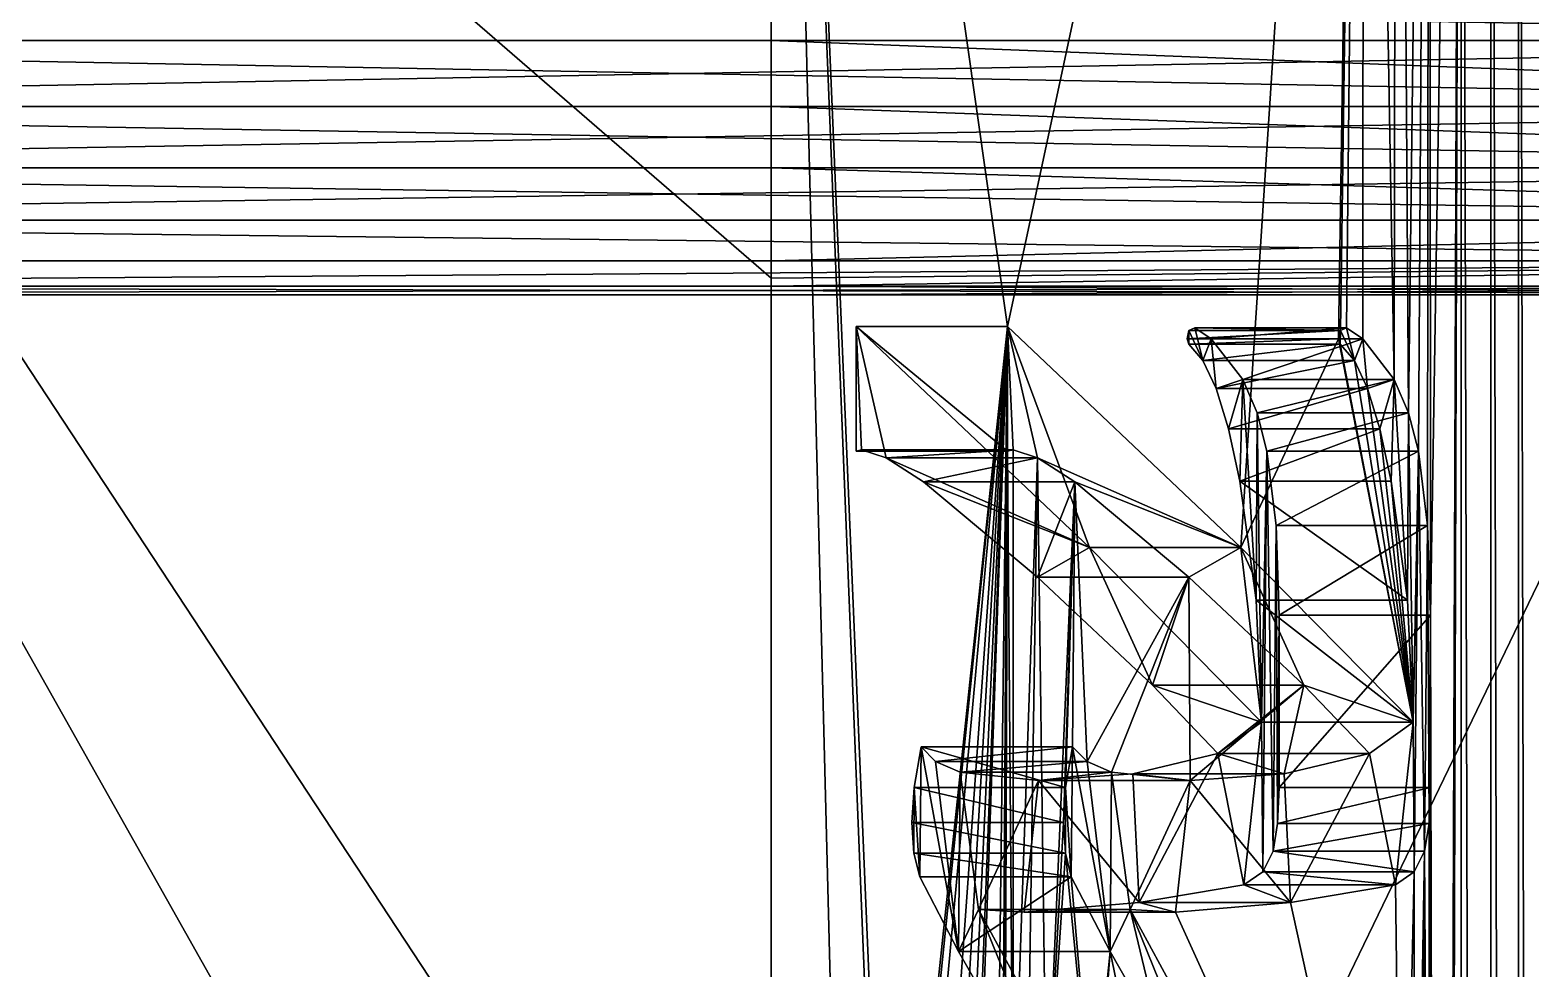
# Model space of a CAD drawing. Extents: x -32 to 32, y 0 to 66.2.
# Drawn here: x -14.38 to -5.51, y 52.65 to 58.19 of the extents above; entities that cross this region are included whole.
import ezdxf

# ---------------------------------------------------------------- set-up
doc = ezdxf.new("R2010")
doc.units = 0
doc.header["$MEASUREMENT"] = 0
doc.layers.add('STL2DXF', color=7, linetype='Continuous')

msp = doc.modelspace()

# ---------------------------------------------------------------- linework, layer by layer
at = {"layer": 'STL2DXF'}
for points in [[(-32, 0, 1), (0, 66.25, 1), (0, 0, 1)], [(0, 66.25, 1), (-32, 0, 1), (-32, 66.25, 1)], [(-21, 0, 20.125), (-10, 6.7224, 20.125), (-21, 66.25, 20.125)], [(-21, 66.25, 20.125), (-10, 6.7224, 20.125), (-10, 9.5276, 20.125)], [(-21, 66.25, 20.125), (-10, 9.5276, 20.125), (-10, 16.7224, 20.125)], [(-21, 66.25, 20.125), (-10, 16.7224, 20.125), (-10, 19.5276, 20.125)], [(-21, 66.25, 20.125), (-10, 19.5276, 20.125), (-10, 26.7224, 20.125)], [(-21, 66.25, 20.125), (-10, 26.7224, 20.125), (-10, 29.5276, 20.125)], [(-21, 66.25, 20.125), (-10, 29.5276, 20.125), (-10, 36.7224, 20.125)], [(-21, 66.25, 20.125), (-10, 36.7224, 20.125), (-10, 39.5276, 20.125)], [(-21, 66.25, 20.125), (-10, 39.5276, 20.125), (-10, 46.7224, 20.125)], [(-21, 66.25, 20.125), (-10, 46.7224, 20.125), (-10, 49.5276, 20.125)], [(-21, 66.25, 20.125), (-10, 49.5276, 20.125), (-10, 56.7224, 20.125)], [(-21, 66.25, 20.125), (-10, 56.7224, 20.125), (-10, 59.5276, 20.125)], [(-10, 0, 37.45), (-8.6315, 12.5972, 40.1869), (-10, 66.25, 37.45)], [(-10, 66.25, 37.45), (-8.6315, 12.5972, 40.1869), (-9.322, 49.4532, 38.8059)], [(-10, 66.25, 37.45), (-8.6029, 56.4372, 40.2441), (-6.5, 66.25, 44.45)], [(-8.6029, 56.4372, 40.2441), (-10, 66.25, 37.45), (-9.3042, 49.8232, 38.8417)], [(-9.3042, 49.8232, 38.8417), (-10, 66.25, 37.45), (-9.322, 49.4532, 38.8059)], [(-10, 66.25, 37.45), (-10, 58.5132, 22.0739), (-10, 58.125, 22.125)], [(-10, 66.25, 37.45), (-10, 58.125, 22.125), (-10, 48.125, 22.125)], [(-10, 66.25, 37.45), (-10, 48.125, 22.125), (-10, 0, 37.45)], [(-6.5, 66.25, 44.45), (-8.6029, 56.4372, 40.2441), (-7.2255, 55.1332, 42.999)], [(-6.5, 66.25, 44.45), (-7.2255, 55.1332, 42.999), (-6.6495, 56.3652, 44.151)], [(-6.5, 66.25, 44.45), (-6.6495, 56.3652, 44.151), (-6.6379, 56.4132, 44.1743)], [(-6.5, 66.25, 44.45), (-6.6379, 56.4132, 44.1743), (-6.603, 56.4292, 44.244)], [(-6.5, 66.25, 44.45), (-6.603, 56.4292, 44.244), (-6.5064, 56.3652, 44.4372)], [(-6.5, 66.25, 44.45), (-6.5064, 56.3652, 44.4372), (-6.3203, 56.1252, 44.8093)], [(-6.5, 66.25, 44.45), (-6.3203, 56.1252, 44.8093), (-6.3042, 66.2243, 44.8416)], [(-6.3042, 66.2243, 44.8416), (-6.3203, 56.1252, 44.8093), (-6.2363, 55.9272, 44.9775)], [(-6.3042, 66.2243, 44.8416), (-6.2363, 55.9272, 44.9775), (-6.1118, 66.1478, 45.2265)], [(-6.1118, 66.1478, 45.2265), (-6.2363, 55.9272, 44.9775), (-6.1772, 55.7012, 45.0955)], [(-6.1118, 66.1478, 45.2265), (-6.1772, 55.7012, 45.0955), (-6.1236, 55.2632, 45.2029)], [(-6.1118, 66.1478, 45.2265), (-6.1236, 55.2632, 45.2029), (-6.1057, 54.7332, 45.2386)], [(-6.1118, 66.1478, 45.2265), (-6.1057, 54.7332, 45.2386), (-5.926, 66.0216, 45.598)], [(-5.926, 66.0216, 45.598), (-6.1057, 54.7332, 45.2386), (-6.051, 30.9763, 45.348)], [(-5.926, 66.0216, 45.598), (-6.051, 30.9763, 45.348), (-6.0306, 30.8452, 45.3889)], [(-5.926, 66.0216, 45.598), (-6.0306, 30.8452, 45.3889), (-5.926, 0.2284, 45.598)], [(-5.926, 66.0216, 45.598), (-5.926, 0.2284, 45.598), (-5.75, 0.4019, 45.95)], [(-5.926, 66.0216, 45.598), (-5.75, 0.4019, 45.95), (-5.75, 65.8481, 45.95)], [(-5.75, 65.8481, 45.95), (-5.75, 0.4019, 45.95), (-5.5869, 0.6199, 46.2763)], [(-5.75, 65.8481, 45.95), (-5.5869, 0.6199, 46.2763), (-5.5869, 65.6301, 46.2763)], [(-5.5869, 65.6301, 46.2763), (-5.5869, 0.6199, 46.2763), (-5.4393, 0.8787, 46.5713)], [(-5.5869, 65.6301, 46.2763), (-5.4393, 0.8787, 46.5713), (-5.4393, 65.3713, 46.5713)], [(-10, 56.826, 19.875), (-10, 59.424, 19.875), (-10, 59.5276, 20.125)], [(-10, 56.826, 19.875), (-10, 59.5276, 20.125), (-10, 56.7224, 20.125)], [(-10, 57.0643, 19.5643), (-10, 59.1857, 19.5643), (-10, 59.424, 19.875)], [(-10, 57.0643, 19.5643), (-10, 59.424, 19.875), (-10, 56.826, 19.875)], [(-10, 57.375, 19.326), (-10, 58.875, 19.326), (-10, 59.1857, 19.5643)], [(-10, 57.375, 19.326), (-10, 59.1857, 19.5643), (-10, 57.0643, 19.5643)], [(-10, 57.7368, 19.1761), (-10, 58.5132, 19.1761), (-10, 58.875, 19.326)], [(-10, 57.7368, 19.1761), (-10, 58.875, 19.326), (-10, 57.375, 19.326)], [(-21, 58.5132, 12.0739), (0, 58.125, 12.125), (-21, 58.125, 12.125)], [(0, 58.125, 12.125), (-21, 58.5132, 12.0739), (0, 58.5132, 12.0739)], [(0, 58.5132, 9.1761), (-21, 58.125, 9.125), (0, 58.125, 9.125)], [(-21, 58.125, 9.125), (0, 58.5132, 9.1761), (-21, 58.5132, 9.1761)], [(-10, 58.5132, 22.0739), (0, 58.125, 22.125), (-10, 58.125, 22.125)], [(0, 58.125, 22.125), (-10, 58.5132, 22.0739), (0, 58.5132, 22.0739)], [(-10, 58.5132, 19.1761), (-10, 57.7368, 19.1761), (-10, 58.125, 19.125)], [(-10, 58.5132, 19.1761), (0, 58.125, 19.125), (-10, 58.125, 19.125)], [(0, 58.125, 19.125), (-10, 58.5132, 19.1761), (0, 58.5132, 19.1761)], [(-21, 58.125, 12.125), (0, 57.7368, 12.0739), (-21, 57.7368, 12.0739)], [(0, 57.7368, 12.0739), (-21, 58.125, 12.125), (0, 58.125, 12.125)], [(0, 58.125, 9.125), (-21, 57.7368, 9.1761), (0, 57.7368, 9.1761)], [(-21, 57.7368, 9.1761), (0, 58.125, 9.125), (-21, 58.125, 9.125)], [(-10, 58.125, 22.125), (0, 57.7368, 22.0739), (-10, 57.7368, 22.0739)], [(0, 57.7368, 22.0739), (-10, 58.125, 22.125), (0, 58.125, 22.125)], [(-10, 58.125, 19.125), (0, 57.7368, 19.1761), (-10, 57.7368, 19.1761)], [(0, 57.7368, 19.1761), (-10, 58.125, 19.125), (0, 58.125, 19.125)], [(-10, 57.7368, 22.0739), (-10, 48.5132, 22.0739), (-10, 58.125, 22.125)], [(-10, 58.125, 22.125), (-10, 48.5132, 22.0739), (-10, 48.125, 22.125)], [(-21, 57.7368, 12.0739), (0, 57.375, 11.924), (-21, 57.375, 11.924)], [(0, 57.375, 11.924), (-21, 57.7368, 12.0739), (0, 57.7368, 12.0739)], [(0, 57.7368, 9.1761), (-21, 57.375, 9.326), (0, 57.375, 9.326)], [(-21, 57.375, 9.326), (0, 57.7368, 9.1761), (-21, 57.7368, 9.1761)], [(-10, 57.7368, 22.0739), (0, 57.375, 21.924), (-10, 57.375, 21.924)], [(0, 57.375, 21.924), (-10, 57.7368, 22.0739), (0, 57.7368, 22.0739)], [(-10, 57.7368, 19.1761), (0, 57.375, 19.326), (-10, 57.375, 19.326)], [(0, 57.375, 19.326), (-10, 57.7368, 19.1761), (0, 57.7368, 19.1761)], [(-10, 57.375, 21.924), (-10, 48.875, 21.924), (-10, 57.7368, 22.0739)], [(-10, 57.7368, 22.0739), (-10, 48.875, 21.924), (-10, 48.5132, 22.0739)], [(-21, 57.375, 11.924), (0, 57.0643, 11.6857), (-21, 57.0643, 11.6857)], [(0, 57.0643, 11.6857), (-21, 57.375, 11.924), (0, 57.375, 11.924)], [(0, 57.375, 9.326), (-21, 57.0643, 9.5643), (0, 57.0643, 9.5643)], [(-21, 57.0643, 9.5643), (0, 57.375, 9.326), (-21, 57.375, 9.326)], [(-10, 57.375, 21.924), (0, 57.0643, 21.6857), (-10, 57.0643, 21.6857)], [(0, 57.0643, 21.6857), (-10, 57.375, 21.924), (0, 57.375, 21.924)], [(-10, 57.375, 19.326), (0, 57.0643, 19.5643), (-10, 57.0643, 19.5643)], [(0, 57.0643, 19.5643), (-10, 57.375, 19.326), (0, 57.375, 19.326)], [(-10, 57.0643, 21.6857), (-10, 49.1857, 21.6857), (-10, 57.375, 21.924)], [(-10, 57.375, 21.924), (-10, 49.1857, 21.6857), (-10, 48.875, 21.924)], [(0, 56.826, 11.375), (-21, 57.0643, 11.6857), (0, 57.0643, 11.6857)], [(-21, 57.0643, 11.6857), (0, 56.826, 11.375), (-21, 56.826, 11.375)], [(-21, 57.0643, 9.5643), (0, 56.826, 9.875), (0, 57.0643, 9.5643)], [(0, 56.826, 9.875), (-21, 57.0643, 9.5643), (-21, 56.826, 9.875)], [(-10, 56.826, 21.375), (0, 57.0643, 21.6857), (0, 56.826, 21.375)], [(0, 57.0643, 21.6857), (-10, 56.826, 21.375), (-10, 57.0643, 21.6857)], [(-10, 56.826, 19.875), (0, 57.0643, 19.5643), (0, 56.826, 19.875)], [(0, 57.0643, 19.5643), (-10, 56.826, 19.875), (-10, 57.0643, 19.5643)], [(-10, 56.826, 21.375), (-10, 49.424, 21.375), (-10, 57.0643, 21.6857)], [(-10, 57.0643, 21.6857), (-10, 49.424, 21.375), (-10, 49.1857, 21.6857)], [(-21, 56.6761, 11.0132), (0, 56.826, 11.375), (0, 56.6761, 11.0132)], [(0, 56.826, 11.375), (-21, 56.6761, 11.0132), (-21, 56.826, 11.375)], [(0, 56.826, 9.875), (-21, 56.6761, 10.2368), (0, 56.6761, 10.2368)], [(-21, 56.6761, 10.2368), (0, 56.826, 9.875), (-21, 56.826, 9.875)], [(-10, 56.6761, 21.0132), (0, 56.826, 21.375), (0, 56.6761, 21.0132)], [(0, 56.826, 21.375), (-10, 56.6761, 21.0132), (-10, 56.826, 21.375)], [(-10, 56.6761, 20.2368), (0, 56.826, 19.875), (0, 56.6761, 20.2368)], [(0, 56.826, 19.875), (-10, 56.6761, 20.2368), (-10, 56.7224, 20.125)], [(0, 56.826, 19.875), (-10, 56.7224, 20.125), (-10, 56.826, 19.875)], [(-10, 56.6761, 21.0132), (-10, 49.5739, 21.0132), (-10, 56.826, 21.375)], [(-10, 56.826, 21.375), (-10, 49.5739, 21.0132), (-10, 49.424, 21.375)], [(-10, 49.5739, 20.2368), (-10, 56.7224, 20.125), (-10, 49.5276, 20.125)], [(-10, 56.7224, 20.125), (-10, 49.5739, 20.2368), (-10, 56.6761, 20.2368)], [(-21, 56.625, 10.625), (0, 56.6761, 11.0132), (0, 56.625, 10.625)], [(0, 56.6761, 11.0132), (-21, 56.625, 10.625), (-21, 56.6761, 11.0132)], [(-21, 56.6761, 10.2368), (0, 56.625, 10.625), (0, 56.6761, 10.2368)], [(0, 56.625, 10.625), (-21, 56.6761, 10.2368), (-21, 56.625, 10.625)], [(-10, 56.625, 20.625), (0, 56.6761, 21.0132), (0, 56.625, 20.625)], [(0, 56.6761, 21.0132), (-10, 56.625, 20.625), (-10, 56.6761, 21.0132)], [(-10, 56.6761, 20.2368), (0, 56.625, 20.625), (0, 56.6761, 20.2368)], [(0, 56.625, 20.625), (-10, 56.6761, 20.2368), (-10, 56.625, 20.625)], [(-10, 56.6761, 20.2368), (-10, 49.5739, 20.2368), (-10, 56.625, 20.625)], [(-10, 56.625, 20.625), (-10, 49.625, 20.625), (-10, 56.6761, 21.0132)], [(-10, 56.6761, 21.0132), (-10, 49.625, 20.625), (-10, 49.5739, 21.0132)], [(-10, 56.625, 20.625), (-10, 49.5739, 20.2368), (-10, 49.625, 20.625)], [(-9.4974, 56.4372, 40.6914), (-8.6029, 55.7012, 40.2441), (-9.4974, 55.7012, 40.6914)], [(-8.6029, 55.7012, 40.2441), (-9.4974, 56.4372, 40.6914), (-8.6029, 56.4372, 40.2441)], [(-9.4652, 55.7092, 40.7558), (-9.4974, 56.4372, 40.6914), (-9.4974, 55.7012, 40.6914)], [(-9.4974, 56.4372, 40.6914), (-9.4652, 55.7092, 40.7558), (-9.3211, 55.6622, 41.0438)], [(-9.4974, 56.4372, 40.6914), (-9.3211, 55.6622, 41.0438), (-8.1199, 55.1332, 43.4462)], [(-8.1199, 55.1332, 43.4462), (-8.6029, 56.4372, 40.2441), (-9.4974, 56.4372, 40.6914)], [(-8.6029, 56.4372, 40.2441), (-9.3042, 49.8232, 38.8417), (-9.2505, 50.1332, 38.949)], [(-8.6029, 56.4372, 40.2441), (-9.2505, 50.1332, 38.949), (-9.1619, 50.3492, 39.1261)], [(-8.6029, 56.4372, 40.2441), (-9.1619, 50.3492, 39.1261), (-9.0323, 50.4212, 39.3855)], [(-8.6029, 56.4372, 40.2441), (-9.0323, 50.4212, 39.3855), (-8.9571, 50.3932, 39.5358)], [(-8.6029, 56.4372, 40.2441), (-8.9571, 50.3932, 39.5358), (-8.8891, 50.3092, 39.6717)], [(-8.6029, 56.4372, 40.2441), (-8.8891, 50.3092, 39.6717), (-8.8435, 50.1952, 39.7629)], [(-8.6029, 56.4372, 40.2441), (-8.8435, 50.1952, 39.7629), (-8.8283, 50.0612, 39.7934)], [(-8.6029, 56.4372, 40.2441), (-8.8283, 50.0612, 39.7934), (-8.7031, 48.3652, 40.0438)], [(-8.6029, 56.4372, 40.2441), (-8.7031, 48.3652, 40.0438), (-8.6351, 51.1252, 40.1798)], [(-8.6029, 56.4372, 40.2441), (-8.6351, 51.1252, 40.1798), (-8.6188, 51.3597, 40.2124)], [(-8.6029, 56.4372, 40.2441), (-8.6188, 51.3597, 40.2124), (-8.6029, 55.7012, 40.2441)], [(-8.5707, 55.7092, 40.3085), (-8.6029, 56.4372, 40.2441), (-8.6029, 55.7012, 40.2441)], [(-8.6029, 56.4372, 40.2441), (-8.5707, 55.7092, 40.3085), (-8.4267, 55.6622, 40.5966)], [(-8.6029, 56.4372, 40.2441), (-8.4267, 55.6622, 40.5966), (-7.2255, 55.1332, 42.999)], [(-8.6029, 56.4372, 40.2441), (-8.1199, 55.1332, 43.4462), (-7.2255, 55.1332, 42.999)], [(-7.5439, 56.3652, 44.5982), (-6.6379, 56.4132, 44.1743), (-6.6495, 56.3652, 44.151)], [(-6.6379, 56.4132, 44.1743), (-7.5439, 56.3652, 44.5982), (-7.5323, 56.4132, 44.6215)], [(-7.5332, 56.3332, 44.6197), (-7.5323, 56.4132, 44.6215), (-7.5439, 56.3652, 44.5982)], [(-6.6495, 56.3652, 44.151), (-7.5332, 56.3332, 44.6197), (-7.5439, 56.3652, 44.5982)], [(-7.5323, 56.4132, 44.6215), (-7.5332, 56.3332, 44.6197), (-7.45, 56.2377, 44.7861)], [(-7.5332, 56.3332, 44.6197), (-6.6495, 56.3652, 44.151), (-6.6388, 56.3332, 44.1725)], [(-7.4974, 56.4292, 44.6912), (-6.6379, 56.4132, 44.1743), (-7.5323, 56.4132, 44.6215)], [(-7.5323, 56.4132, 44.6215), (-7.45, 56.2377, 44.7861), (-7.4974, 56.4292, 44.6912)], [(-6.6379, 56.4132, 44.1743), (-7.4974, 56.4292, 44.6912), (-6.603, 56.4292, 44.244)], [(-7.4974, 56.4292, 44.6912), (-7.45, 56.2377, 44.7861), (-7.4008, 56.3652, 44.8844)], [(-7.4008, 56.3652, 44.8844), (-6.603, 56.4292, 44.244), (-7.4974, 56.4292, 44.6912)], [(-7.4008, 56.3652, 44.8844), (-7.45, 56.2377, 44.7861), (-7.3722, 56.0712, 44.9417)], [(-6.603, 56.4292, 44.244), (-7.4008, 56.3652, 44.8844), (-6.5064, 56.3652, 44.4372)], [(-7.4008, 56.3652, 44.8844), (-7.3722, 56.0712, 44.9417), (-7.2148, 56.1252, 45.2565)], [(-7.2148, 56.1252, 45.2565), (-6.5064, 56.3652, 44.4372), (-7.4008, 56.3652, 44.8844)], [(-6.2094, 54.1012, 45.0311), (-6.6495, 56.3652, 44.151), (-7.2255, 55.1332, 42.999)], [(-6.5064, 56.3652, 44.4372), (-7.2148, 56.1252, 45.2565), (-6.3203, 56.1252, 44.8093)], [(-6.6388, 56.3332, 44.1725), (-6.6379, 56.4132, 44.1743), (-6.6495, 56.3652, 44.151)], [(-6.6495, 56.3652, 44.151), (-6.2094, 54.1012, 45.0311), (-6.6388, 56.3332, 44.1725)], [(-6.6379, 56.4132, 44.1743), (-6.6388, 56.3332, 44.1725), (-6.5556, 56.2377, 44.3388)], [(-6.6379, 56.4132, 44.1743), (-6.5556, 56.2377, 44.3388), (-6.603, 56.4292, 44.244)], [(-6.603, 56.4292, 44.244), (-6.5556, 56.2377, 44.3388), (-6.5064, 56.3652, 44.4372)], [(-6.5064, 56.3652, 44.4372), (-6.5556, 56.2377, 44.3388), (-6.4778, 56.0712, 44.4945)], [(-6.5064, 56.3652, 44.4372), (-6.4778, 56.0712, 44.4945), (-6.3203, 56.1252, 44.8093)], [(-6.6388, 56.3332, 44.1725), (-7.45, 56.2377, 44.7861), (-7.5332, 56.3332, 44.6197)], [(-7.45, 56.2377, 44.7861), (-6.6388, 56.3332, 44.1725), (-6.5556, 56.2377, 44.3388)], [(-6.6388, 56.3332, 44.1725), (-6.2094, 54.1012, 45.0311), (-6.5556, 56.2377, 44.3388)], [(-6.5556, 56.2377, 44.3388), (-7.3722, 56.0712, 44.9417), (-7.45, 56.2377, 44.7861)], [(-7.3722, 56.0712, 44.9417), (-6.5556, 56.2377, 44.3388), (-6.4778, 56.0712, 44.4945)], [(-6.5556, 56.2377, 44.3388), (-6.2094, 54.1012, 45.0311), (-6.4778, 56.0712, 44.4945)], [(-7.2148, 56.1252, 45.2565), (-7.3722, 56.0712, 44.9417), (-7.2997, 55.8337, 45.0866)], [(-7.2148, 56.1252, 45.2565), (-7.2997, 55.8337, 45.0866), (-7.2327, 55.5252, 45.2207)], [(-7.2148, 56.1252, 45.2565), (-7.2327, 55.5252, 45.2207), (-7.1361, 54.8212, 45.4139)], [(-7.2148, 56.1252, 45.2565), (-7.1361, 54.8212, 45.4139), (-7.1307, 55.9272, 45.4247)], [(-7.1307, 55.9272, 45.4247), (-6.3203, 56.1252, 44.8093), (-7.2148, 56.1252, 45.2565)], [(-6.3203, 56.1252, 44.8093), (-7.1307, 55.9272, 45.4247), (-6.2363, 55.9272, 44.9775)], [(-6.3203, 56.1252, 44.8093), (-6.4778, 56.0712, 44.4945), (-6.4053, 55.8337, 44.6394)], [(-6.3203, 56.1252, 44.8093), (-6.4053, 55.8337, 44.6394), (-6.3382, 55.5252, 44.7735)], [(-6.3203, 56.1252, 44.8093), (-6.3382, 55.5252, 44.7735), (-6.2416, 54.8212, 44.9667)], [(-6.3203, 56.1252, 44.8093), (-6.2416, 54.8212, 44.9667), (-6.2363, 55.9272, 44.9775)], [(-6.4778, 56.0712, 44.4945), (-7.2997, 55.8337, 45.0866), (-7.3722, 56.0712, 44.9417)], [(-7.2997, 55.8337, 45.0866), (-6.4778, 56.0712, 44.4945), (-6.4053, 55.8337, 44.6394)], [(-6.4778, 56.0712, 44.4945), (-6.2094, 54.1012, 45.0311), (-6.4053, 55.8337, 44.6394)], [(-7.1307, 55.9272, 45.4247), (-7.1361, 54.8212, 45.4139), (-7.1039, 54.1012, 45.4783)], [(-7.0717, 55.7012, 45.5427), (-6.2363, 55.9272, 44.9775), (-7.1307, 55.9272, 45.4247)], [(-7.1307, 55.9272, 45.4247), (-7.1039, 54.1012, 45.4783), (-7.0717, 55.7012, 45.5427)], [(-6.2363, 55.9272, 44.9775), (-7.0717, 55.7012, 45.5427), (-6.1772, 55.7012, 45.0955)], [(-6.2363, 55.9272, 44.9775), (-6.2416, 54.8212, 44.9667), (-6.2094, 54.1012, 45.0311)], [(-6.2363, 55.9272, 44.9775), (-6.2094, 54.1012, 45.0311), (-6.1772, 55.7012, 45.0955)], [(-6.4053, 55.8337, 44.6394), (-7.2327, 55.5252, 45.2207), (-7.2997, 55.8337, 45.0866)], [(-7.2327, 55.5252, 45.2207), (-6.4053, 55.8337, 44.6394), (-6.3382, 55.5252, 44.7735)], [(-6.4053, 55.8337, 44.6394), (-6.2094, 54.1012, 45.0311), (-6.3382, 55.5252, 44.7735)], [(-8.6029, 55.7012, 40.2441), (-9.4652, 55.7092, 40.7558), (-9.4974, 55.7012, 40.6914)], [(-8.5707, 55.7092, 40.3085), (-9.3211, 55.6622, 41.0438), (-9.4652, 55.7092, 40.7558)], [(-9.4652, 55.7092, 40.7558), (-8.6029, 55.7012, 40.2441), (-8.5707, 55.7092, 40.3085)], [(-9.3211, 55.6622, 41.0438), (-8.5707, 55.7092, 40.3085), (-8.4267, 55.6622, 40.5966)], [(-8.1199, 55.1332, 43.4462), (-9.3211, 55.6622, 41.0438), (-9.1002, 55.5212, 41.4856)], [(-8.4267, 55.6622, 40.5966), (-9.1002, 55.5212, 41.4856), (-9.3211, 55.6622, 41.0438)], [(-9.1002, 55.5212, 41.4856), (-8.4267, 55.6622, 40.5966), (-8.2058, 55.5212, 41.0384)], [(-8.5698, 51.5272, 40.3103), (-8.6029, 55.7012, 40.2441), (-8.6188, 51.3597, 40.2124)], [(-8.6029, 55.7012, 40.2441), (-8.5698, 51.5272, 40.3103), (-8.5707, 55.7092, 40.3085)], [(-8.5707, 55.7092, 40.3085), (-8.5698, 51.5272, 40.3103), (-8.4267, 55.6622, 40.5966)], [(-8.4267, 55.6622, 40.5966), (-8.5698, 51.5272, 40.3103), (-8.4882, 51.6277, 40.4736)], [(-8.4267, 55.6622, 40.5966), (-8.4882, 51.6277, 40.4736), (-8.374, 51.6612, 40.7021)], [(-8.4267, 55.6622, 40.5966), (-8.374, 51.6612, 40.7021), (-8.2058, 55.5212, 41.0384)], [(-7.2255, 55.1332, 42.999), (-8.4267, 55.6622, 40.5966), (-8.2058, 55.5212, 41.0384)], [(-7.0717, 55.7012, 45.5427), (-7.1039, 54.1012, 45.4783), (-7.0967, 53.2192, 45.4926)], [(-7.0717, 55.7012, 45.5427), (-7.0967, 53.2192, 45.4926), (-7.0359, 53.3412, 45.6143)], [(-7.018, 55.2632, 45.6501), (-6.1772, 55.7012, 45.0955), (-7.0717, 55.7012, 45.5427)], [(-7.0717, 55.7012, 45.5427), (-7.0359, 53.3412, 45.6143), (-7.018, 55.2632, 45.6501)], [(-6.1772, 55.7012, 45.0955), (-7.018, 55.2632, 45.6501), (-6.1236, 55.2632, 45.2029)], [(-6.1772, 55.7012, 45.0955), (-6.2094, 54.1012, 45.0311), (-6.2023, 53.2192, 45.0454)], [(-6.1772, 55.7012, 45.0955), (-6.2023, 53.2192, 45.0454), (-6.1415, 53.3412, 45.1671)], [(-6.1772, 55.7012, 45.0955), (-6.1415, 53.3412, 45.1671), (-6.1236, 55.2632, 45.2029)], [(-8.1199, 55.1332, 43.4462), (-9.1002, 55.5212, 41.4856), (-8.4276, 54.9572, 42.8308)], [(-8.2058, 55.5212, 41.0384), (-8.4276, 54.9572, 42.8308), (-9.1002, 55.5212, 41.4856)], [(-8.4276, 54.9572, 42.8308), (-8.2058, 55.5212, 41.0384), (-7.5332, 54.9572, 42.3836)], [(-8.2058, 55.5212, 41.0384), (-8.374, 51.6612, 40.7021), (-8.2738, 53.5092, 40.9024)], [(-8.2058, 55.5212, 41.0384), (-8.2738, 53.5092, 40.9024), (-8.2604, 53.7172, 40.9293)], [(-8.2058, 55.5212, 41.0384), (-8.2604, 53.7172, 40.9293), (-8.2201, 53.9572, 41.0098)], [(-8.2058, 55.5212, 41.0384), (-8.2201, 53.9572, 41.0098), (-8.1338, 53.8697, 41.1824)], [(-8.2058, 55.5212, 41.0384), (-8.1338, 53.8697, 41.1824), (-7.5332, 54.9572, 42.3836)], [(-7.2255, 55.1332, 42.999), (-8.2058, 55.5212, 41.0384), (-7.5332, 54.9572, 42.3836)], [(-7.2327, 55.5252, 45.2207), (-6.2416, 54.8212, 44.9667), (-7.1361, 54.8212, 45.4139)], [(-6.2416, 54.8212, 44.9667), (-7.2327, 55.5252, 45.2207), (-6.3382, 55.5252, 44.7735)], [(-6.3382, 55.5252, 44.7735), (-6.2094, 54.1012, 45.0311), (-6.2416, 54.8212, 44.9667)], [(-7.018, 55.2632, 45.6501), (-7.0359, 53.3412, 45.6143), (-7.0091, 53.5032, 45.668)], [(-7.0001, 54.7332, 45.6858), (-6.1236, 55.2632, 45.2029), (-7.018, 55.2632, 45.6501)], [(-7.018, 55.2632, 45.6501), (-7.0091, 53.5032, 45.668), (-7.0001, 54.7332, 45.6858)], [(-6.1236, 55.2632, 45.2029), (-7.0001, 54.7332, 45.6858), (-6.1057, 54.7332, 45.2386)], [(-6.1236, 55.2632, 45.2029), (-6.1415, 53.3412, 45.1671), (-6.1146, 53.5032, 45.2207)], [(-6.1236, 55.2632, 45.2029), (-6.1146, 53.5032, 45.2207), (-6.1057, 54.7332, 45.2386)], [(-8.1199, 55.1332, 43.4462), (-8.4276, 54.9572, 42.8308), (-7.7479, 54.3212, 44.1904)], [(-8.1199, 55.1332, 43.4462), (-7.7479, 54.3212, 44.1904), (-7.1039, 54.1012, 45.4783)], [(-7.1039, 54.1012, 45.4783), (-7.2255, 55.1332, 42.999), (-8.1199, 55.1332, 43.4462)], [(-7.2255, 55.1332, 42.999), (-7.5332, 54.9572, 42.3836), (-6.8534, 54.3212, 43.7431)], [(-7.2255, 55.1332, 42.999), (-6.8534, 54.3212, 43.7431), (-6.2094, 54.1012, 45.0311)], [(-7.2255, 55.1332, 42.999), (-7.1039, 54.1012, 45.4783), (-6.2094, 54.1012, 45.0311)], [(-7.5332, 54.9572, 42.3836), (-7.7479, 54.3212, 44.1904), (-8.4276, 54.9572, 42.8308)], [(-7.5332, 54.9572, 42.3836), (-8.1338, 53.8697, 41.1824), (-7.9893, 53.8072, 41.4713)], [(-7.5332, 54.9572, 42.3836), (-7.9893, 53.8072, 41.4713), (-7.526, 53.7572, 42.3979)], [(-7.7479, 54.3212, 44.1904), (-7.5332, 54.9572, 42.3836), (-6.8534, 54.3212, 43.7431)], [(-7.5332, 54.9572, 42.3836), (-7.526, 53.7572, 42.3979), (-6.8534, 54.3212, 43.7431)], [(-7.1361, 54.8212, 45.4139), (-6.2094, 54.1012, 45.0311), (-7.1039, 54.1012, 45.4783)], [(-6.2094, 54.1012, 45.0311), (-7.1361, 54.8212, 45.4139), (-6.2416, 54.8212, 44.9667)], [(-7.0001, 54.7332, 45.6858), (-7.0091, 53.5032, 45.668), (-7.0001, 53.7172, 45.6858)], [(-6.1057, 54.7332, 45.2386), (-7.0001, 53.7172, 45.6858), (-6.1057, 53.7172, 45.2386)], [(-7.0001, 53.7172, 45.6858), (-6.1057, 54.7332, 45.2386), (-7.0001, 54.7332, 45.6858)], [(-6.1057, 54.7332, 45.2386), (-6.1146, 53.5032, 45.2207), (-6.1057, 53.7172, 45.2386)], [(-6.1057, 53.7172, 45.2386), (-6.051, 30.9763, 45.348), (-6.1057, 54.7332, 45.2386)], [(-7.1039, 54.1012, 45.4783), (-7.7479, 54.3212, 44.1904), (-7.3615, 53.9172, 44.9631)], [(-6.8534, 54.3212, 43.7431), (-7.3615, 53.9172, 44.9631), (-7.7479, 54.3212, 44.1904)], [(-6.8534, 54.3212, 43.7431), (-7.526, 53.7572, 42.3979), (-6.9697, 53.7972, 43.5106)], [(-7.3615, 53.9172, 44.9631), (-6.8534, 54.3212, 43.7431), (-6.467, 53.9172, 44.5159)], [(-6.8534, 54.3212, 43.7431), (-6.9697, 53.7972, 43.5106), (-6.467, 53.9172, 44.5159)], [(-6.2094, 54.1012, 45.0311), (-6.8534, 54.3212, 43.7431), (-6.467, 53.9172, 44.5159)], [(-7.1039, 54.1012, 45.4783), (-7.3615, 53.9172, 44.9631), (-7.2076, 53.1412, 45.2708)], [(-7.1039, 54.1012, 45.4783), (-7.2076, 53.1412, 45.2708), (-7.0967, 53.2192, 45.4926)], [(-6.2094, 54.1012, 45.0311), (-6.467, 53.9172, 44.5159), (-6.3132, 53.1412, 44.8236)], [(-6.2094, 54.1012, 45.0311), (-6.3132, 53.1412, 44.8236), (-6.2023, 53.2192, 45.0454)], [(-9.1548, 53.7172, 41.3765), (-9.1217, 53.1892, 41.4427), (-9.1145, 53.9572, 41.457)], [(-9.1145, 53.9572, 41.457), (-8.2604, 53.7172, 40.9293), (-9.1548, 53.7172, 41.3765)], [(-9.1145, 53.9572, 41.457), (-9.1217, 53.1892, 41.4427), (-8.8927, 52.7492, 41.9006)], [(-9.1145, 53.9572, 41.457), (-8.8927, 52.7492, 41.9006), (-9.0282, 53.8697, 41.6296)], [(-8.2604, 53.7172, 40.9293), (-9.1145, 53.9572, 41.457), (-8.2201, 53.9572, 41.0098)], [(-9.0282, 53.8697, 41.6296), (-8.2201, 53.9572, 41.0098), (-9.1145, 53.9572, 41.457)], [(-8.2201, 53.9572, 41.0098), (-9.0282, 53.8697, 41.6296), (-8.1338, 53.8697, 41.1824)], [(-8.2604, 53.7172, 40.9293), (-8.2273, 53.1892, 40.9955), (-8.2201, 53.9572, 41.0098)], [(-8.2201, 53.9572, 41.0098), (-8.2273, 53.1892, 40.9955), (-7.9983, 52.7492, 41.4534)], [(-8.2201, 53.9572, 41.0098), (-7.9983, 52.7492, 41.4534), (-8.1338, 53.8697, 41.1824)], [(-7.8641, 53.7972, 43.9578), (-7.8266, 53.0372, 44.0329), (-7.3615, 53.9172, 44.9631)], [(-7.3615, 53.9172, 44.9631), (-6.9697, 53.7972, 43.5106), (-7.8641, 53.7972, 43.9578)], [(-7.3615, 53.9172, 44.9631), (-7.8266, 53.0372, 44.0329), (-7.2076, 53.1412, 45.2708)], [(-6.9697, 53.7972, 43.5106), (-7.3615, 53.9172, 44.9631), (-6.467, 53.9172, 44.5159)], [(-6.9697, 53.7972, 43.5106), (-6.9321, 53.0372, 43.5857), (-6.467, 53.9172, 44.5159)], [(-6.467, 53.9172, 44.5159), (-6.9321, 53.0372, 43.5857), (-6.3132, 53.1412, 44.8236)], [(-9.0282, 53.8697, 41.6296), (-8.8927, 52.7492, 41.9006), (-8.8838, 53.8072, 41.9185)], [(-8.8838, 53.8072, 41.9185), (-8.1338, 53.8697, 41.1824), (-9.0282, 53.8697, 41.6296)], [(-8.8838, 53.8072, 41.9185), (-8.8927, 52.7492, 41.9006), (-8.7747, 52.9972, 42.1368)], [(-8.1338, 53.8697, 41.1824), (-8.8838, 53.8072, 41.9185), (-7.9893, 53.8072, 41.4713)], [(-8.7747, 52.9972, 42.1368), (-8.4205, 53.7572, 42.8451), (-8.8838, 53.8072, 41.9185)], [(-8.4205, 53.7572, 42.8451), (-7.9893, 53.8072, 41.4713), (-8.8838, 53.8072, 41.9185)], [(-7.9893, 53.8072, 41.4713), (-8.4205, 53.7572, 42.8451), (-7.526, 53.7572, 42.3979)], [(-8.4205, 53.7572, 42.8451), (-7.8266, 53.0372, 44.0329), (-7.8641, 53.7972, 43.9578)], [(-7.8641, 53.7972, 43.9578), (-7.526, 53.7572, 42.3979), (-8.4205, 53.7572, 42.8451)], [(-8.1338, 53.8697, 41.1824), (-7.9983, 52.7492, 41.4534), (-7.9893, 53.8072, 41.4713)], [(-7.9893, 53.8072, 41.4713), (-7.9983, 52.7492, 41.4534), (-7.8802, 52.9972, 41.6895)], [(-7.8802, 52.9972, 41.6895), (-7.526, 53.7572, 42.3979), (-7.9893, 53.8072, 41.4713)], [(-7.526, 53.7572, 42.3979), (-7.8641, 53.7972, 43.9578), (-6.9697, 53.7972, 43.5106)], [(-7.526, 53.7572, 42.3979), (-6.9321, 53.0372, 43.5857), (-6.9697, 53.7972, 43.5106)], [(-9.1566, 53.3292, 41.3729), (-9.1548, 53.7172, 41.3765), (-9.1682, 53.5092, 41.3497)], [(-9.1548, 53.7172, 41.3765), (-8.2738, 53.5092, 40.9024), (-9.1682, 53.5092, 41.3497)], [(-9.1548, 53.7172, 41.3765), (-9.1566, 53.3292, 41.3729), (-9.1217, 53.1892, 41.4427)], [(-8.2738, 53.5092, 40.9024), (-9.1548, 53.7172, 41.3765), (-8.2604, 53.7172, 40.9293)], [(-8.4205, 53.7572, 42.8451), (-8.7747, 52.9972, 42.1368), (-8.5063, 52.9812, 42.6734)], [(-8.4205, 53.7572, 42.8451), (-8.5063, 52.9812, 42.6734), (-7.8266, 53.0372, 44.0329)], [(-8.2621, 53.3292, 40.9257), (-8.2604, 53.7172, 40.9293), (-8.2738, 53.5092, 40.9024)], [(-8.2604, 53.7172, 40.9293), (-8.2621, 53.3292, 40.9257), (-8.2273, 53.1892, 40.9955)], [(-7.526, 53.7572, 42.3979), (-7.8802, 52.9972, 41.6895), (-7.6119, 52.9812, 42.2262)], [(-7.526, 53.7572, 42.3979), (-7.6119, 52.9812, 42.2262), (-6.9321, 53.0372, 43.5857)], [(-6.1057, 53.7172, 45.2386), (-7.0091, 53.5032, 45.668), (-6.1146, 53.5032, 45.2207)], [(-7.0091, 53.5032, 45.668), (-6.1057, 53.7172, 45.2386), (-7.0001, 53.7172, 45.6858)], [(-6.1146, 53.5032, 45.2207), (-6.1057, 49.0132, 45.2386), (-6.1057, 53.7172, 45.2386)], [(-6.1057, 48.5172, 45.2386), (-6.051, 30.9763, 45.348), (-6.1057, 53.7172, 45.2386)], [(-6.1057, 53.7172, 45.2386), (-6.1057, 49.0132, 45.2386), (-6.1057, 48.5172, 45.2386)], [(-9.1682, 53.5092, 41.3497), (-8.2621, 53.3292, 40.9257), (-9.1566, 53.3292, 41.3729)], [(-8.2621, 53.3292, 40.9257), (-9.1682, 53.5092, 41.3497), (-8.2738, 53.5092, 40.9024)], [(-8.374, 51.6612, 40.7021), (-8.2621, 53.3292, 40.9257), (-8.2738, 53.5092, 40.9024)], [(-6.1146, 53.5032, 45.2207), (-7.0359, 53.3412, 45.6143), (-6.1415, 53.3412, 45.1671)], [(-7.0359, 53.3412, 45.6143), (-6.1146, 53.5032, 45.2207), (-7.0091, 53.5032, 45.668)], [(-6.1415, 53.3412, 45.1671), (-6.1162, 49.3412, 45.2176), (-6.1146, 53.5032, 45.2207)], [(-6.1146, 53.5032, 45.2207), (-6.1162, 49.3412, 45.2176), (-6.1057, 49.0132, 45.2386)], [(-9.1566, 53.3292, 41.3729), (-8.2273, 53.1892, 40.9955), (-9.1217, 53.1892, 41.4427)], [(-8.2273, 53.1892, 40.9955), (-9.1566, 53.3292, 41.3729), (-8.2621, 53.3292, 40.9257)], [(-8.2621, 53.3292, 40.9257), (-8.374, 51.6612, 40.7021), (-8.0889, 51.5592, 41.2723)], [(-8.2621, 53.3292, 40.9257), (-8.0889, 51.5592, 41.2723), (-8.2273, 53.1892, 40.9955)], [(-6.2023, 53.2192, 45.0454), (-7.0359, 53.3412, 45.6143), (-7.0967, 53.2192, 45.4926)], [(-7.0359, 53.3412, 45.6143), (-6.2023, 53.2192, 45.0454), (-6.1415, 53.3412, 45.1671)], [(-6.2023, 53.2192, 45.0454), (-6.2003, 49.8532, 45.0495), (-6.1415, 53.3412, 45.1671)], [(-6.1415, 53.3412, 45.1671), (-6.2003, 49.8532, 45.0495), (-6.1477, 49.6212, 45.1546)], [(-6.1415, 53.3412, 45.1671), (-6.1477, 49.6212, 45.1546), (-6.1162, 49.3412, 45.2176)], [(-8.2273, 53.1892, 40.9955), (-8.8927, 52.7492, 41.9006), (-9.1217, 53.1892, 41.4427)], [(-8.8927, 52.7492, 41.9006), (-8.2273, 53.1892, 40.9955), (-7.9983, 52.7492, 41.4534)], [(-8.2273, 53.1892, 40.9955), (-8.0889, 51.5592, 41.2723), (-7.9983, 52.7492, 41.4534)], [(-6.3132, 53.1412, 44.8236), (-7.0967, 53.2192, 45.4926), (-7.2076, 53.1412, 45.2708)], [(-7.0967, 53.2192, 45.4926), (-6.3132, 53.1412, 44.8236), (-6.2023, 53.2192, 45.0454)], [(-6.3132, 53.1412, 44.8236), (-6.2738, 50.0372, 44.9023), (-6.2023, 53.2192, 45.0454)], [(-6.2023, 53.2192, 45.0454), (-6.2738, 50.0372, 44.9023), (-6.2003, 49.8532, 45.0495)], [(-6.9321, 53.0372, 43.5857), (-7.2076, 53.1412, 45.2708), (-7.8266, 53.0372, 44.0329)], [(-7.2076, 53.1412, 45.2708), (-6.9321, 53.0372, 43.5857), (-6.3132, 53.1412, 44.8236)], [(-6.9321, 53.0372, 43.5857), (-6.2738, 50.0372, 44.9023), (-6.3132, 53.1412, 44.8236)], [(-8.7747, 52.9972, 42.1368), (-8.8927, 52.7492, 41.9006), (-8.1342, 51.4172, 43.4176)], [(-8.7747, 52.9972, 42.1368), (-8.1342, 51.4172, 43.4176), (-7.1683, 50.0372, 45.3495)], [(-7.1683, 50.0372, 45.3495), (-7.8802, 52.9972, 41.6895), (-8.7747, 52.9972, 42.1368)], [(-7.8802, 52.9972, 41.6895), (-8.5063, 52.9812, 42.6734), (-8.7747, 52.9972, 42.1368)], [(-7.6119, 52.9812, 42.2262), (-7.8266, 53.0372, 44.0329), (-8.5063, 52.9812, 42.6734)], [(-8.5063, 52.9812, 42.6734), (-7.8802, 52.9972, 41.6895), (-7.6119, 52.9812, 42.2262)], [(-7.8802, 52.9972, 41.6895), (-7.9983, 52.7492, 41.4534), (-7.2398, 51.4172, 42.9704)], [(-6.2738, 50.0372, 44.9023), (-7.6119, 52.9812, 42.2262), (-7.8802, 52.9972, 41.6895)], [(-7.8802, 52.9972, 41.6895), (-7.2398, 51.4172, 42.9704), (-6.2738, 50.0372, 44.9023)], [(-7.8802, 52.9972, 41.6895), (-7.1683, 50.0372, 45.3495), (-6.2738, 50.0372, 44.9023)], [(-7.8266, 53.0372, 44.0329), (-7.6119, 52.9812, 42.2262), (-6.9321, 53.0372, 43.5857)], [(-7.6119, 52.9812, 42.2262), (-6.2738, 50.0372, 44.9023), (-6.9321, 53.0372, 43.5857)], [(-7.9983, 52.7492, 41.4534), (-8.1342, 51.4172, 43.4176), (-8.8927, 52.7492, 41.9006)], [(-8.1342, 51.4172, 43.4176), (-7.9983, 52.7492, 41.4534), (-7.2398, 51.4172, 42.9704)], [(-7.9983, 52.7492, 41.4534), (-8.0889, 51.5592, 41.2723), (-7.6879, 51.2532, 42.0741)], [(-7.9983, 52.7492, 41.4534), (-7.6879, 51.2532, 42.0741), (-7.2398, 51.4172, 42.9704)]]:
    msp.add_3dface(points, dxfattribs=at)

doc.saveas('drawing.dxf')
